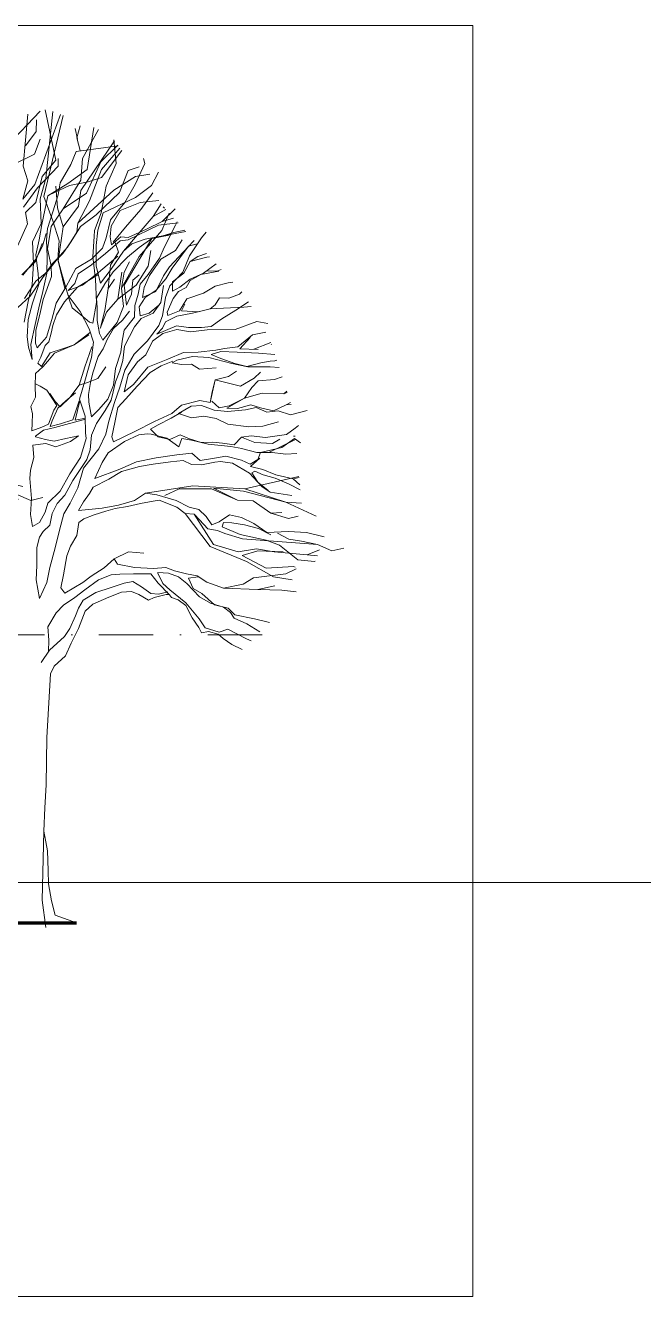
# Model space of a CAD drawing. Header units: millimetres. Extents: x -2481 to 45049, y -11067 to 11055.
# Drawn here: x 11195 to 11918, y 6752 to 8237 of the extents above; entities that cross this region are included whole.
import ezdxf

# ---------------------------------------------------------------- set-up
doc = ezdxf.new("R2010")
doc.units = ezdxf.units.MM
doc.linetypes.add('DASHDOT', pattern=[25.4, 12.7, -6.35, 0, -6.35])
for name, color, linetype, lineweight in [('A-ELEWACJA CIENKA', 11, 'Continuous', 13), ('A-osie', 7, 'DASHDOT', 5), ('A-p.widokowa', 6, 'Continuous', 15), ('A-wykończenie', 4, 'Continuous', 5), ('B-materiały', 9, 'Continuous', 0)]:
    doc.layers.add(name, color=color, linetype=linetype, lineweight=lineweight)

# ---------------------------------------------------------------- blocks, each defined once
blk = doc.blocks.new('A$C2EBD462E')
at = {"layer": 'B-materiały'}
for p, q in [((-80.3, 908.3), (-42.3, 948.3)), ((-62.3, 883.9), (-56.8, 944.5)), ((-48.4, 862.4), (-18.7, 944.2)), ((-46.8, 924.5), (-46.6, 938.1)), ((-38, 848.4), (-15.6, 943)), ((-36.6, 949.8), (-23.9, 891)), ((-35.7, 869.5), (-27.5, 947.7)), ((-59.5, 907.5), (-46.8, 924.5)), ((1.4, 915.6), (-1.5, 927.7)), ((0.5, 917), (4.6, 930.9)), ((7.2, 892.9), (26, 926.7)), ((20.4, 928.9), (12.7, 879.9)), ((-48.9, 897.7), (-42.2, 915.6)), ((-0.4, 901), (49, 907.5)), ((4.6, 902.3), (0.5, 917)), ((5.2, 855.5), (44.5, 913.6)), ((48.4, 908.4), (28.7, 888.8)), ((46.5, 886.9), (43.8, 914.6)), ((-72.8, 886.4), (-48.9, 897.7)), ((-21.2, 883.9), (-21.2, 892.9)), ((-21.2, 892.9), (-21.2, 883.9)), ((-6.5, 885.8), (-0.4, 901)), ((5.2, 867.7), (7.2, 892.9)), ((29.5, 879.9), (51, 904.8)), ((53, 902.2), (29.5, 870.7)), ((80.1, 886.9), (78.4, 892.9)), ((-56.8, 866.6), (-62.3, 883.9)), ((-45.5, 858.5), (-21.2, 883.9)), ((-23.9, 891), (-40, 871.7)), ((-18.9, 864.3), (-6.5, 885.8)), ((12.7, 879.9), (-9.9, 863.6)), ((28.7, 888.8), (11.7, 852.5)), ((15.4, 843.3), (29.5, 879.9)), ((34.9, 860.6), (46.5, 886.9)), ((60.6, 878.8), (50.3, 853.3)), ((73.6, 882.9), (60.6, 878.8)), ((68.9, 862.6), (80.1, 886.9)), ((96.2, 876.9), (87.7, 861.4)), ((-62.5, 845.3), (-56.8, 866.6)), ((-62.5, 845.3), (-48.4, 862.4)), ((-40, 871.7), (-47.5, 841.4)), ((-42.4, 845.8), (-35.7, 869.5)), ((-9.9, 863.6), (-33.2, 849.2)), ((-7.9, 861.4), (-31.4, 850.3)), ((-21.3, 850.3), (-18.9, 864.3)), ((-15.4, 834), (5.2, 867.7)), ((13.7, 865.5), (-7.9, 861.4)), ((29.5, 870.7), (13.7, 865.5)), ((43.9, 855.8), (69.1, 871.7)), ((56.6, 841.6), (68.9, 862.6)), ((69.1, 871.7), (85.9, 874.7)), ((87.7, 861.4), (69.1, 847.3)), ((-61.7, 835.9), (-45.5, 858.5)), ((-33.2, 849.2), (-40.5, 815.7)), ((-27.7, 819.9), (-38, 848.4)), ((-27.5, 830.6), (-21.3, 850.3)), ((-22.2, 835.1), (-23.9, 860.6)), ((11.7, 852.5), (-15.4, 834)), ((1.9, 817.3), (43.9, 855.8)), ((2.4, 837.3), (5.2, 855.5)), ((50.3, 853.3), (23, 827)), ((29, 829.2), (34.9, 860.6)), ((69.1, 847.3), (31.5, 829.2)), ((75.2, 833.1), (89.5, 852.9)), ((-47.5, 841.4), (-59.3, 829.8)), ((-41.1, 816.8), (-42.4, 845.8)), ((-15.4, 834), (-29.3, 813.2)), ((-15.4, 812.9), (-22.2, 835.1)), ((-15.4, 812.9), (2.4, 837.3)), ((1.9, 817.3), (15.4, 843.3)), ((39.8, 821.1), (56.6, 841.6)), ((51.1, 832.2), (40.5, 813.8)), ((74.6, 841.4), (51.1, 832.2)), ((57.3, 812.6), (75.2, 833.1)), ((96.3, 843.7), (74.6, 841.4)), ((89.7, 825.1), (99.1, 839.9)), ((89.7, 825.1), (104.5, 833.1)), ((100.1, 819.2), (115.4, 834.2)), ((101.5, 836.4), (103, 834.7)), ((-59.3, 829.8), (-57.3, 816.4)), ((-51.2, 795.3), (-41.1, 816.8)), ((-33.7, 810.9), (-27.5, 830.6)), ((-20.2, 796.6), (-27.7, 819.9)), ((0.5, 806.7), (1.9, 817.3)), ((23, 827), (4.8, 813.5)), ((21.1, 808.9), (29, 829.2)), ((31.5, 829.2), (25, 809)), ((34.7, 800.3), (39.8, 821.1)), ((55.2, 784.6), (89.7, 825.1)), ((81.9, 810.4), (100.1, 819.2)), ((118.9, 817.6), (96.2, 814.8)), ((100, 808.8), (108.3, 829)), ((100.1, 819.2), (113.7, 823.1)), ((116, 814.8), (117.8, 818.7)), ((-57.3, 816.4), (-69, 790.4)), ((-40.5, 815.7), (-43.4, 797.8)), ((-39.4, 790.6), (-35.3, 805.2)), ((-35.1, 797.4), (-33.7, 810.9)), ((-29.3, 813.2), (-33.7, 787.4)), ((-21.2, 773.3), (-15.4, 812.9)), ((-10.3, 789.1), (0.5, 806.7)), ((4.8, 813.5), (-6, 795.9)), ((20.7, 801.6), (21.1, 808.9)), ((25, 809), (23.2, 791.1)), ((40.5, 813.8), (39.7, 801.5)), ((43.2, 794.9), (57.3, 812.6)), ((60.4, 800.4), (81.9, 810.4)), ((96.2, 814.8), (60.6, 797.7)), ((73.6, 778.2), (100, 808.8)), ((80.6, 798.6), (128.1, 807.6)), ((80.6, 798.6), (101.1, 802.5)), ((108.4, 803.2), (88.4, 799.4)), ((101.1, 802.5), (113.9, 806.2)), ((103.1, 789.7), (116, 814.8)), ((113.9, 806.2), (126.7, 809.2)), ((146.4, 800.3), (151.9, 806.6)), ((-50, 770.2), (-51.2, 795.3)), ((-47.8, 772.5), (-40, 793.4)), ((-43.4, 797.8), (-47.5, 780.4)), ((-47.4, 775.3), (-39.4, 790.6)), ((-34, 777.9), (-35.1, 797.4)), ((-33.7, 787.4), (-29.3, 767.4)), ((-21.7, 775.4), (-20.2, 796.6)), ((-19, 779.4), (-10.3, 789.1)), ((-6, 795.9), (-15.7, 781.7)), ((17.5, 775.3), (30.5, 787.9)), ((19.1, 778.1), (20.7, 801.6)), ((23.2, 791.1), (23.2, 767)), ((30.5, 787.9), (34.7, 800.3)), ((51.1, 796.6), (34, 781.8)), ((39.7, 801.5), (41.1, 792.1)), ((41.1, 792.1), (52, 801.3)), ((49.3, 783.3), (45.5, 794.5)), ((60.6, 797.7), (51.1, 796.6)), ((52, 801.3), (60.4, 800.4)), ((55.2, 784.6), (65, 793.2)), ((55.8, 744.8), (88.4, 799.4)), ((73.5, 789), (59.9, 777.5)), ((65, 793.2), (80.6, 798.6)), ((88.4, 799.4), (73.5, 789)), ((97.3, 776.2), (103.1, 789.7)), ((131, 790.4), (112.1, 764.8)), ((123.5, 797.7), (116, 785.5)), ((125.1, 783.6), (137, 796.1)), ((141.4, 793.3), (131, 790.4)), ((132.4, 779.3), (146.4, 800.3)), ((137, 796.1), (137.8, 797.2)), ((-63.7, 757), (-47.8, 772.5)), ((-62.5, 756.5), (-47.4, 775.3)), ((-47.5, 780.4), (-44.7, 758.1)), ((-34.6, 758.9), (-34, 777.9)), ((-34.1, 760.6), (-19, 779.4)), ((-15.7, 781.7), (-28.2, 769.7)), ((-16.8, 758.2), (-21.7, 775.4)), ((-13.6, 740.8), (-21.2, 773.3)), ((-0.7, 764.2), (17.5, 775.3)), ((34, 781.8), (17.6, 768.6)), ((22.5, 751.9), (19.1, 778.1)), ((25.7, 759.8), (48.6, 778.8)), ((40, 768.2), (49.3, 783.3)), ((40.6, 763.6), (55.2, 784.6)), ((59.9, 777.5), (43, 760.3)), ((52.9, 741.5), (73.6, 778.2)), ((55.8, 760), (62.3, 772.2)), ((83.8, 757.4), (97.3, 776.2)), ((83.9, 767.1), (86.9, 785.5)), ((98.9, 775.2), (85.5, 756.3)), ((116, 785.5), (98.9, 775.2)), ((108.7, 766.4), (125.1, 783.6)), ((124.5, 760.1), (132.4, 779.3)), ((133.2, 772.6), (125.7, 759)), ((142, 778.4), (133.2, 772.6)), ((152.6, 777.4), (133.2, 772.6)), ((152, 781.9), (142, 778.4)), ((155.6, 778), (152.6, 777.4)), ((-28.2, 769.7), (-54.1, 732.1)), ((-51.6, 745.6), (-50, 770.2)), ((-47.3, 749.6), (-34.1, 760.6)), ((-44.7, 758.1), (-43.8, 745.8)), ((-39.1, 737.5), (-34.6, 758.9)), ((-29.3, 767.4), (-29, 755.1)), ((-9.4, 732.7), (-16.8, 758.2)), ((-12.5, 742.7), (-0.7, 764.2)), ((2.2, 758.1), (-1.9, 746.9)), ((17.6, 768.6), (2.2, 758.1)), ((7, 744.8), (25.7, 759.8)), ((23.2, 767), (28.2, 747.1)), ((28.2, 747.1), (40.6, 763.6)), ((43, 760.3), (33.3, 746.6)), ((37, 740.8), (40, 768.2)), ((48.3, 728.6), (53.1, 760)), ((52.9, 741.5), (55.8, 760)), ((69.9, 744.8), (83.9, 767.1)), ((74.6, 746), (83.8, 757.4)), ((101.7, 755.6), (108.7, 766.4)), ((112.1, 764.8), (104.6, 752.3)), ((109.3, 744.1), (124.5, 760.1)), ((125.7, 759), (112.5, 748.6)), ((133.1, 751.9), (148.6, 759)), ((166.4, 761.1), (145.3, 757.2)), ((148.6, 759), (163.3, 769.7)), ((151.3, 761.3), (165.3, 761.7)), ((165.3, 761.7), (169.3, 763.2)), ((-60.7, 729.2), (-47.3, 749.6)), ((-56.2, 725.9), (-51.6, 745.6)), ((-43.8, 745.8), (-51.1, 723.8)), ((-29, 755.1), (-38.9, 728.1)), ((-23.7, 724), (-12.5, 742.7)), ((-1.9, 746.9), (-9.6, 738.8)), ((-9.6, 738.8), (7, 744.8)), ((25.2, 757), (1.5, 742.5)), ((23.7, 724.6), (22.5, 751.9)), ((33.3, 746.6), (23.6, 729.6)), ((37, 740.8), (44.5, 751.9)), ((48.3, 728.6), (69.9, 744.8)), ((58.6, 721.5), (55.8, 744.8)), ((66.1, 750.8), (64.3, 734.5)), ((73.6, 757), (66.1, 750.8)), ((72.1, 734.2), (74.6, 746)), ((85.5, 756.3), (79.2, 742.2)), ((92.7, 737.5), (101.7, 755.6)), ((104.6, 752.3), (93.2, 739.2)), ((101.7, 744.6), (98.9, 724.5)), ((104, 730.5), (109.3, 744.1)), ((112.5, 748.6), (112.2, 738)), ((112.2, 738), (121.1, 742.7)), ((121.1, 742.7), (133.1, 751.9)), ((133.2, 750.2), (128.3, 742.3)), ((145.3, 757.2), (133.2, 750.2)), ((148.6, 735.5), (162.4, 743.7)), ((162.4, 743.7), (177.4, 747.4)), ((177.4, 747.4), (183, 748.4)), ((-54.1, 732.1), (-68.3, 718.9)), ((-43.7, 718.4), (-39.1, 737.5)), ((-38.9, 728.1), (-42.9, 710.6)), ((1.5, 742.5), (-13.7, 725.3)), ((4.5, 714.1), (-9.4, 732.7)), ((-8.9, 729.6), (-5.1, 718.3)), ((23.6, 729.6), (24.5, 718.5)), ((33.3, 715.3), (37, 740.8)), ((35.3, 713.4), (48.3, 728.6)), ((55.2, 719.8), (52.9, 741.5)), ((64.3, 734.5), (58.6, 721.5)), ((68.5, 721.2), (72.1, 734.2)), ((80.6, 730.5), (73.6, 719.7)), ((79.2, 742.2), (77.2, 730.4)), ((77.2, 730.4), (92.7, 737.5)), ((93.2, 739.2), (80.6, 730.5)), ((100.7, 709.2), (104, 730.5)), ((113, 729.1), (106.2, 713.3)), ((119.5, 737.6), (113, 729.1)), ((128.3, 742.3), (119.5, 737.6)), ((120.6, 714.7), (129.2, 728.9)), ((129.2, 728.9), (148.6, 735.5)), ((162.4, 721.9), (167.2, 729.9)), ((167.2, 729.9), (178.4, 729.6)), ((178.4, 729.6), (190.5, 734.4)), ((190.5, 734.4), (193.5, 737)), ((-61.2, 701.8), (-56.2, 725.9)), ((-51.1, 723.8), (-56.2, 704.7)), ((-48.2, 698.8), (-43.7, 718.4)), ((-28.8, 704.8), (-23.7, 724)), ((-13.7, 725.3), (-23.4, 710)), ((-5.1, 718.3), (5.1, 710.2)), ((15, 693.7), (4.5, 714.1)), ((19.3, 700.5), (23.7, 724.6)), ((24.5, 718.5), (24.3, 703.4)), ((27.7, 694.1), (35.3, 713.4)), ((28.7, 697.1), (33.3, 715.3)), ((47.8, 701.2), (55.2, 719.8)), ((62.3, 714.5), (53.9, 704.1)), ((67.8, 707.3), (68.5, 721.2)), ((73.6, 719.7), (74.4, 709.1)), ((85, 712.2), (96.5, 721.4)), ((98.9, 724.5), (89.7, 712.3)), ((106.2, 713.3), (106.8, 709.4)), ((106.8, 709.4), (120.6, 714.7)), ((126.6, 722.7), (122.9, 714.8)), ((122.9, 714.8), (142.5, 713.6)), ((154.7, 716.7), (135.8, 712.3)), ((142.5, 713.6), (156.3, 717.3)), ((156.3, 717.3), (162.4, 721.9)), ((156.3, 717.3), (195.7, 719.3)), ((170, 705.4), (186.5, 715.8)), ((186.5, 715.8), (201.4, 725.3)), ((195.7, 719.3), (204.4, 720.1)), ((-56.2, 704.7), (-57.4, 684.6)), ((-53.2, 675.7), (-48.2, 698.8)), ((-42.9, 710.6), (-47.5, 692.1)), ((-35, 684), (-28.8, 704.8)), ((-23.4, 710), (-27.5, 697.6)), ((5.1, 710.2), (15.4, 701.5)), ((15.4, 701.5), (19.3, 700.5)), ((24.3, 703.4), (26.9, 688.4)), ((31, 680.6), (47.8, 701.2)), ((53.9, 704.1), (43.5, 694.4)), ((55.8, 692.4), (67.8, 707.3)), ((75.6, 705.8), (68, 696.1)), ((74.4, 709.1), (85, 712.2)), ((89.7, 712.3), (75.6, 705.8)), ((96.5, 697.9), (100.7, 709.2)), ((104.2, 702), (100.5, 694.7)), ((117.4, 708.5), (104.2, 702)), ((135.8, 712.3), (117.4, 708.5)), ((157.4, 696.7), (170, 705.4)), ((210.8, 702.3), (185.5, 693)), ((223.8, 700.1), (210.8, 702.3)), ((-57.4, 684.6), (-55.9, 672.3)), ((-47.5, 692.1), (-47.7, 677)), ((-45.9, 671.5), (-35, 684)), ((-29.5, 688.6), (-32.1, 678.5)), ((-27.5, 697.6), (-29.5, 688.6)), ((16.5, 690.1), (-2.4, 675.3)), ((-2.4, 675.3), (14.6, 686.9)), ((19.9, 678.1), (15, 693.7)), ((26.9, 688.4), (31, 680.6)), ((43.5, 694.4), (36, 681.3)), ((53.4, 679.5), (55.8, 692.4)), ((68, 696.1), (56.3, 673.5)), ((83, 679.7), (96.5, 697.9)), ((101.2, 688.5), (89.1, 679.3)), ((93.9, 687.8), (117.2, 697.3)), ((100.5, 694.7), (93.9, 687.8)), ((117.3, 692.9), (101.2, 688.5)), ((117.2, 697.3), (131.2, 695.4)), ((133.5, 690.5), (117.3, 692.9)), ((131.2, 695.4), (146.3, 695.3)), ((153, 692.6), (133.5, 690.5)), ((146.3, 695.3), (157.4, 696.7)), ((185.5, 693), (153, 692.6)), ((188.7, 672.9), (205.7, 686.7)), ((191, 670.5), (203.3, 683.8)), ((205.7, 686.7), (221.3, 689.9)), ((-55.9, 672.3), (-51.7, 657.9)), ((-51.7, 657.9), (-53.2, 675.7)), ((-47.7, 677), (-45.9, 671.5)), ((-36.4, 674.5), (-41.7, 660.9)), ((-32.1, 678.5), (-36.4, 674.5)), ((-30.6, 665.7), (-16.2, 670.5)), ((-2.4, 675.3), (-25.6, 665.3)), ((-16.2, 670.5), (-2.4, 675.3)), ((9.9, 649.4), (18.2, 672.7)), ((17.5, 660.2), (19.9, 678.1)), ((31.2, 670.6), (25.3, 661.5)), ((36, 681.3), (31.2, 670.6)), ((52, 666.6), (53.4, 679.5)), ((56.3, 673.5), (54.5, 656.7)), ((67.7, 664.2), (83, 679.7)), ((89.1, 679.3), (81.1, 663.5)), ((142.5, 666.7), (163.1, 668.9)), ((163.1, 668.9), (173.1, 670.8)), ((173.1, 670.8), (188.7, 672.9)), ((212.5, 669.5), (191, 670.5)), ((227.4, 678), (207.3, 670)), ((227.6, 675.7), (228.1, 675.8)), ((-41.7, 660.9), (-44.9, 653.6)), ((-44.9, 653.6), (-40.9, 649.8)), ((-40.9, 649.8), (-30.6, 665.7)), ((-33.2, 656.1), (-39.2, 649.3)), ((-25.6, 665.3), (-33.2, 656.1)), ((9.9, 632.6), (17.5, 660.2)), ((25.3, 661.5), (19.1, 642.4)), ((45.8, 647.5), (52, 666.6)), ((54.5, 656.7), (50.9, 644.8)), ((56.5, 645.5), (67.7, 664.2)), ((71.3, 655.4), (60.5, 640)), ((81.1, 663.5), (71.3, 655.4)), ((83.7, 649), (107, 658.5)), ((112.6, 655.9), (99.3, 650.5)), ((107, 658.5), (125.2, 666.2)), ((117.6, 657.1), (112.1, 654.2)), ((112.1, 654.2), (122.8, 652.2)), ((135.9, 661.5), (117.6, 657.1)), ((125.2, 666.2), (142.5, 666.7)), ((155, 660.3), (135.9, 661.5)), ((181.7, 653.5), (155, 660.3)), ((168.8, 667.3), (157.7, 663.7)), ((157.7, 663.7), (169, 659)), ((187.8, 666.7), (168.8, 667.3)), ((169, 659), (185.3, 653.2)), ((200.3, 649.4), (181.7, 653.5)), ((212.9, 665.6), (187.8, 666.7)), ((199.4, 649.7), (215.5, 654)), ((231.9, 664), (212.9, 665.6)), ((215.5, 654), (226.6, 655.9)), ((226.6, 655.9), (232.1, 656.6)), ((232.1, 656.6), (234.2, 657.1)), ((-47.9, 641.8), (-48.1, 626.7)), ((-39.2, 649.3), (-47.9, 641.8)), ((3.3, 628), (9.9, 649.4)), ((19.1, 642.4), (16.6, 631.1)), ((24.9, 635.8), (34.6, 649.4)), ((43.5, 627.9), (45.8, 647.5)), ((50.9, 644.8), (45.6, 631.9)), ((50.8, 625.8), (56.5, 645.5)), ((60.5, 640), (56, 620.4)), ((66.9, 629), (83.7, 649)), ((86.1, 642.9), (70.9, 626.9)), ((99.3, 650.5), (86.1, 642.9)), ((122.8, 652.2), (134.5, 652.5)), ((134.5, 652.5), (144.1, 646.6)), ((144.1, 646.6), (163.6, 648.3)), ((177.9, 638), (187.2, 644.3)), ((185.3, 653.2), (199.4, 649.7)), ((226.6, 649.4), (200.3, 649.4)), ((207.8, 636.1), (215.3, 643.1)), ((236.9, 648.8), (226.6, 649.4)), ((-42.5, 626.8), (-48.7, 630)), ((-48.1, 626.7), (-47.8, 613.9)), ((-34.6, 622), (-42.5, 626.8)), ((-7.6, 613.8), (3.3, 628)), ((3.3, 628), (13.2, 631)), ((3.7, 611.8), (9.9, 632.6)), ((13.2, 631), (24.9, 635.8)), ((16.6, 631.1), (14.2, 617.1)), ((36.6, 611.5), (43.5, 627.9)), ((45.6, 631.9), (43.1, 620.1)), ((44.6, 607.8), (50.8, 625.8)), ((56, 620.4), (66.9, 629)), ((70.9, 626.9), (57.9, 612)), ((156.3, 607.8), (162.3, 634.2)), ((158.8, 620.2), (162.3, 634.2)), ((162.3, 634.2), (177.9, 638)), ((162.3, 634.2), (192, 626.9)), ((192, 626.9), (207.8, 636.1)), ((196.4, 612.7), (205, 625.2)), ((205, 625.2), (212.6, 633.2)), ((212.6, 633.2), (231.6, 634.8)), ((231.6, 634.8), (240.5, 637.6)), ((-47.8, 613.9), (-53.3, 603)), ((-23, 604.4), (-34.6, 622)), ((-31.1, 618.2), (-24.7, 608.9)), ((-24.7, 608.9), (-19, 602.9)), ((-12.5, 609.7), (-21.8, 601.1)), ((-19, 602.9), (-7.6, 613.8)), ((-1, 619), (-12.5, 609.7)), ((-4.1, 587.6), (3.3, 609.8)), ((-1.4, 587.3), (4.2, 609.8)), ((10.3, 591.9), (3.7, 611.8)), ((14.2, 617.1), (14.4, 608.2)), ((26.3, 599.5), (36.6, 611.5)), ((40.6, 610.5), (33.6, 598.6)), ((43.1, 620.1), (40.6, 610.5)), ((57.9, 612), (48.6, 601.8)), ((122.8, 604.7), (144.5, 610.3)), ((144.5, 610.3), (156.3, 607.8)), ((156.3, 607.8), (158.8, 620.2)), ((158.5, 609.5), (167.1, 601.4)), ((196.5, 612.8), (176, 601)), ((178.7, 603.9), (196.4, 612.7)), ((217.3, 618.7), (196.5, 612.8)), ((242.6, 617.9), (217.3, 618.7)), ((245.9, 620.9), (242.6, 617.9)), ((242.6, 617.9), (246.5, 619.4)), ((-53.3, 603), (-51.4, 594.6)), ((-51.4, 594.6), (-51.5, 583.5)), ((-32.5, 582.4), (-26.2, 598.8)), ((-21.8, 601.1), (-28.1, 586.4)), ((-26.2, 598.8), (-23, 604.4)), ((14.4, 608.2), (17.6, 590.9)), ((17.6, 590.9), (26.3, 599.5)), ((33.6, 598.6), (23.4, 583.2)), ((37.8, 585.8), (44.6, 607.8)), ((48.6, 601.8), (45.1, 584.4)), ((91.5, 585.5), (111.4, 595)), ((123, 596.4), (110.9, 589.4)), ((111.4, 595), (122.8, 604.7)), ((134, 603.3), (119.2, 595.1)), ((119.2, 595.1), (134.4, 589.9)), ((146.3, 604.2), (134, 603.3)), ((161, 599), (146.3, 604.2)), ((176.7, 597.1), (161, 599)), ((167.1, 601.4), (178.7, 603.9)), ((176, 601), (188.3, 600.8)), ((197.8, 599.4), (176.7, 597.1)), ((188.3, 600.8), (203.8, 605.1)), ((210.1, 601.9), (197.8, 599.4)), ((203.8, 605.1), (215.1, 601.5)), ((222.5, 596.6), (210.1, 601.9)), ((215.1, 601.5), (230.3, 597.9)), ((235.9, 598.1), (222.5, 596.6)), ((230.3, 597.9), (245.2, 605)), ((250.5, 593.4), (235.9, 598.1)), ((245.2, 605), (250.3, 607.6)), ((245.2, 605), (251, 605.4)), ((269.7, 598.4), (250.5, 593.4)), ((-51.5, 583.5), (-51.9, 574.5)), ((-40.2, 578.9), (-32.5, 582.4)), ((-28.1, 586.4), (-30.7, 579.7)), ((-30.7, 579.7), (-18.5, 582.8)), ((10.7, 588.4), (-25.1, 578.7)), ((-18.5, 582.8), (-4.1, 587.6)), ((10.7, 589.5), (-1.4, 587.3)), ((10.8, 572.3), (10.3, 591.9)), ((23.4, 583.2), (17.6, 569.7)), ((34.3, 570.7), (37.8, 585.8)), ((45.1, 584.4), (41.6, 567.5)), ((68.3, 573.8), (91.5, 585.5)), ((95.5, 581.7), (86.7, 576.5)), ((110.9, 589.4), (95.5, 581.7)), ((134.4, 589.9), (148.9, 592)), ((148.9, 592), (163.5, 589)), ((163.5, 589), (177, 582.6)), ((177, 582.6), (201.7, 579.3)), ((201.7, 579.3), (217.9, 580.3)), ((217.9, 580.3), (236.2, 585.2)), ((255.9, 577.9), (259.7, 580.8)), ((-51.9, 574.5), (-40.2, 578.9)), ((-38.4, 575.6), (-47.8, 568.6)), ((-47.8, 568.6), (-47.7, 567.5)), ((-47.7, 567.5), (-35.9, 564.4)), ((-25.1, 578.7), (-38.4, 575.6)), ((-35.9, 564.4), (-25.8, 562.5)), ((-25.8, 562.5), (-12.5, 565.6)), ((-12.5, 565.6), (2.5, 568.8)), ((2.5, 568.8), (-6.8, 562.4)), ((4.8, 543.7), (11.5, 565.6)), ((11.5, 565.6), (10.8, 572.3)), ((17.6, 569.7), (16.3, 552.3)), ((26.4, 553.7), (34.3, 570.7)), ((41.6, 567.5), (43.5, 562)), ((43.5, 562), (68.3, 573.8)), ((72.9, 570), (56.3, 562.3)), ((82.9, 571.3), (72.9, 570)), ((87.4, 570.9), (82.9, 571.3)), ((86.7, 576.5), (95.8, 567.7)), ((105.9, 566.3), (87.4, 570.9)), ((95.8, 567.7), (109.3, 564.7)), ((119.6, 556.1), (105.9, 566.3)), ((109.3, 564.7), (121.5, 570.1)), ((123.3, 565.6), (119.6, 556.1)), ((121.5, 570.1), (132.2, 565.3)), ((134.5, 563.7), (123.3, 565.6)), ((132.2, 565.3), (145.7, 561.2)), ((184.3, 558.2), (193, 567.4)), ((193, 567.4), (204.2, 568.8)), ((193, 567.4), (208.8, 561)), ((204.2, 568.8), (221, 567)), ((221, 567), (245.5, 570.4)), ((256.1, 564.6), (225.9, 549.8)), ((229.3, 559.9), (237.9, 565.1)), ((240.3, 555.2), (255.1, 565.6)), ((245.5, 570.4), (255.9, 577.9)), ((253.9, 568.4), (255.8, 568.5)), ((255.1, 565.6), (261.9, 560.7)), ((-35.8, 560), (-50.8, 557.9)), ((-50.8, 557.9), (-49.9, 543.4)), ((-24, 555.8), (-35.8, 560)), ((-6.8, 562.4), (-24, 555.8)), ((8.5, 530.9), (26.4, 553.7)), ((16.3, 552.3), (12.1, 541.1)), ((56.3, 562.3), (37.1, 549)), ((154.1, 559.2), (134.5, 563.7)), ((145.7, 561.2), (159.7, 561.5)), ((180.5, 556.5), (154.1, 559.2)), ((159.7, 561.5), (170.9, 560.1)), ((170.9, 560.1), (184.3, 558.2)), ((193.4, 554), (180.5, 556.5)), ((194.5, 553.5), (193.4, 554)), ((210.8, 549.4), (194.5, 553.5)), ((208.8, 561), (229.3, 559.9)), ((212.1, 541.1), (215.3, 549.5)), ((215.3, 549.5), (240.3, 555.2)), ((225.9, 549.8), (244.9, 547.5)), ((-49.9, 543.4), (-53.5, 528.6)), ((-7.5, 524.4), (4.8, 543.7)), ((12.1, 541.1), (-4, 516.6)), ((30.1, 537.6), (21.6, 519)), ((37.1, 549), (30.1, 537.6)), ((51, 529.8), (70.3, 538.6)), ((70.3, 538.6), (93.1, 543.1)), ((89.9, 535.8), (73.8, 533.1)), ((110, 538.5), (89.9, 535.8)), ((93.1, 543.1), (117.6, 546.5)), ((125, 540), (110, 538.5)), ((117.6, 546.5), (134.9, 548.6)), ((134.6, 535.2), (125, 540)), ((146.4, 534.9), (134.6, 535.2)), ((134.9, 548.6), (144.6, 539.9)), ((144.6, 539.9), (161.3, 542.6)), ((161.9, 538.1), (146.4, 534.9)), ((161.3, 542.6), (174.6, 545.1)), ((168.6, 538.8), (161.9, 538.1)), ((182.6, 537), (168.6, 538.8)), ((174.6, 545.1), (193.2, 540.6)), ((202.5, 525.2), (182.6, 537)), ((193.2, 540.6), (203.3, 535.8)), ((203.3, 535.8), (212.1, 541.1)), ((214.3, 542.8), (203.4, 533)), ((227.6, 549.3), (210.8, 549.4)), ((244.9, 547.5), (257.7, 548.3)), ((-53.5, 528.6), (-54.3, 519)), ((-18.8, 504), (-7.5, 524.4)), ((1.8, 507.9), (8.5, 530.9)), ((21.6, 519), (51, 529.8)), ((52.7, 527), (37.9, 518.3)), ((73.8, 533.1), (52.7, 527)), ((197, 506.8), (260.2, 521.2)), ((217.3, 509.2), (202.5, 525.2)), ((203.4, 533), (218, 529.5)), ((208.6, 527.6), (205.3, 525.8)), ((205.3, 525.8), (212.2, 514.8)), ((218.2, 523.3), (208.6, 527.6)), ((218, 529.5), (233.3, 523.1)), ((232.2, 519.2), (218.2, 523.3)), ((233.3, 523.1), (253.5, 518.6)), ((253.5, 518.6), (260.3, 520)), ((-54.3, 519), (-52.6, 495.6)), ((-4, 516.6), (-13.6, 499.6)), ((-7.3, 490.3), (1.8, 507.9)), ((19.7, 508.9), (15.4, 501.5)), ((37.9, 518.3), (19.7, 508.9)), ((80.7, 502), (136.3, 510.3)), ((120.3, 506.8), (103.5, 499.2)), ((157.9, 506.8), (120.3, 506.8)), ((136.3, 510.3), (197, 506.8)), ((188.2, 493.7), (157.9, 506.8)), ((195.5, 504.3), (160.4, 507.6)), ((160.4, 507.6), (188.2, 493.7)), ((197, 506.8), (244.9, 491.3)), ((212.2, 514.8), (224.2, 505)), ((226.6, 503.2), (217.3, 509.2)), ((248.6, 512.4), (232.2, 519.2)), ((261.7, 505.8), (248.6, 512.4)), ((253.5, 518.6), (261.1, 511.7)), ((-52.6, 495.6), (-53.8, 476.8)), ((-36.6, 479.5), (-33.5, 490.2)), ((-33.5, 490.2), (-18.8, 504)), ((-13.6, 499.6), (-22.3, 489.9)), ((-14.8, 477.8), (-7.3, 490.3)), ((8.4, 491.8), (2.5, 481.6)), ((15.4, 501.5), (8.4, 491.8)), ((49.2, 487.8), (68.1, 493.3)), ((68.1, 493.3), (80.7, 502)), ((89.9, 492.7), (74.9, 489.6)), ((80.7, 502), (94.2, 500.1)), ((96.6, 493.5), (89.9, 492.7)), ((94.2, 500.1), (116.7, 493.4)), ((117.4, 485.6), (96.6, 493.5)), ((116.7, 493.4), (132, 485.4)), ((188.2, 493.7), (206.5, 492.9)), ((244.9, 491.3), (195.5, 504.3)), ((206.5, 492.9), (227.3, 478.3)), ((251.9, 499.2), (226.6, 503.2)), ((244.9, 491.3), (263.1, 490)), ((280.2, 474.8), (244.9, 491.3)), ((-53.8, 476.8), (-51.3, 462.9)), ((-43, 467.6), (-36.6, 479.5)), ((-28.2, 478.1), (-31.2, 464.6)), ((-22.3, 489.9), (-28.2, 478.1)), ((-19.9, 458.7), (-14.8, 477.8)), ((2.5, 481.6), (30.3, 484.5)), ((21, 476.5), (8.9, 471.7)), ((34.3, 480.7), (21, 476.5)), ((30.3, 484.5), (49.2, 487.8)), ((45.4, 483.8), (34.3, 480.7)), ((59.9, 486.4), (45.4, 483.8)), ((74.9, 489.6), (59.9, 486.4)), ((127.1, 478), (117.4, 485.6)), ((156.4, 439.5), (127.1, 478)), ((137.8, 477.2), (127.1, 478)), ((132, 485.4), (143.2, 482.9)), ((137.8, 477.2), (160.4, 441.9)), ((144.1, 470.6), (137.8, 477.2)), ((143.2, 482.9), (151.8, 474.7)), ((167, 468.4), (179.1, 476.5)), ((179.1, 476.5), (193.2, 473.5)), ((227.3, 478.3), (240.1, 479.1)), ((240.1, 479.1), (227.3, 478.3)), ((227.3, 478.3), (227.3, 478.3)), ((227.3, 478.3), (248.1, 472.3)), ((-51.3, 462.9), (-43, 467.6)), ((-31.2, 464.6), (-38.8, 457.1)), ((2.8, 467.7), (0.4, 452.5)), ((8.9, 471.7), (2.8, 467.7)), ((153.8, 460.3), (144.1, 470.6)), ((151.8, 474.7), (158.2, 464.8)), ((158.2, 464.8), (167, 468.4)), ((172.1, 467.4), (170.5, 462.4)), ((170.5, 462.4), (191.4, 453.4)), ((181.6, 467.1), (172.1, 467.4)), ((196.7, 464.7), (181.6, 467.1)), ((193.2, 473.5), (207.3, 466.6)), ((213, 460.6), (196.7, 464.7)), ((207.3, 466.6), (222.7, 455.8)), ((227.2, 453.2), (213, 460.6)), ((248.1, 472.3), (259.4, 474.8)), ((-43.1, 450.3), (-46.2, 438.5)), ((-38.8, 457.1), (-43.1, 450.3)), ((-24.9, 437.9), (-19.9, 458.7)), ((0.4, 452.5), (-6.8, 439.9)), ((165.1, 458.3), (153.8, 460.3)), ((173.5, 454.6), (165.1, 458.3)), ((194.3, 448.4), (173.5, 454.6)), ((191.4, 453.4), (221.8, 446.9)), ((281.7, 441.7), (194.3, 448.4)), ((221.8, 446.9), (237.5, 441.1)), ((222.7, 455.8), (247.8, 457)), ((235, 455), (248.5, 448.1)), ((247.8, 457), (269, 455.8)), ((248.5, 448.1), (263.1, 445.7)), ((263.1, 445.7), (281.7, 441.7)), ((269, 455.8), (289.5, 450.7)), ((-46.2, 438.5), (-46.2, 417.3)), ((-31.1, 414.9), (-24.9, 437.9)), ((-6.8, 439.9), (-11.3, 428.8)), ((44.1, 425.1), (61.1, 433.3)), ((61.1, 433.3), (78.9, 431.6)), ((198.7, 422.1), (156.4, 439.5)), ((160.4, 441.9), (189, 433.3)), ((189, 433.3), (210.5, 436.8)), ((212.3, 434.3), (193.7, 428.9)), ((210.5, 436.8), (231.3, 433.3)), ((241.9, 433.3), (212.3, 434.3)), ((231.3, 433.3), (269.7, 430)), ((237.5, 441.1), (258.7, 423.8)), ((269.7, 430), (284.1, 435.7)), ((298.5, 434.3), (281.7, 441.7)), ((298.5, 434.3), (312.8, 437.6)), ((312.8, 437.6), (298.5, 434.3)), ((-46.2, 417.3), (-46.9, 400.5)), ((-11.3, 428.8), (-15.2, 406.3)), ((32.6, 414.8), (44.1, 425.1)), ((44.1, 425.1), (48.2, 419.1)), ((48.2, 419.1), (67.8, 415.1)), ((193.7, 428.9), (221.8, 414.3)), ((230.6, 404), (198.7, 422.1)), ((221.8, 414.3), (253.7, 416.2)), ((253.7, 416.2), (255.7, 415.6)), ((258.7, 423.8), (278.5, 422.1)), ((269.7, 430), (281.7, 428.8)), ((278.5, 422.1), (279.3, 422.3)), ((-34.5, 397.4), (-31.1, 414.9)), ((-15.2, 406.3), (-18.2, 391.2)), ((7.4, 397.4), (17.2, 404.9)), ((17.2, 404.9), (32.6, 414.8)), ((40.7, 406.6), (25.7, 400.6)), ((50.7, 407.4), (40.7, 406.6)), ((66.9, 407.8), (50.7, 407.4)), ((87, 407.8), (66.9, 407.8)), ((67.8, 415.1), (90.2, 414)), ((95.6, 396.8), (87, 407.8)), ((90.2, 414), (104.7, 414.9)), ((107.6, 408.3), (95.3, 409.1)), ((95.3, 409.1), (95.4, 408.5)), ((95.4, 408.5), (101, 396.3)), ((104.7, 414.9), (114.8, 411.2)), ((119.5, 404.1), (107.6, 408.3)), ((114.8, 411.2), (128.9, 407.7)), ((129.2, 396.5), (119.5, 404.1)), ((128.9, 407.7), (141.2, 405.2)), ((142.4, 404.1), (131.2, 402.7)), ((131.2, 402.7), (136.6, 390.6)), ((141.2, 405.2), (152.6, 397.7)), ((195.1, 395.4), (207.2, 402.9)), ((207.2, 402.9), (244.9, 407.5)), ((252.2, 400.5), (230.6, 404)), ((244.9, 407.5), (256.9, 413.5)), ((-46.9, 400.5), (-43, 378.8)), ((-43, 378.8), (-34.5, 397.4)), ((-18.2, 391.2), (-13.6, 385.1)), ((-13.6, 385.1), (7.4, 397.4)), ((9.8, 389.1), (-1.7, 379.8)), ((25.7, 400.6), (9.8, 389.1)), ((22.7, 386), (40.5, 391.5)), ((52.9, 386.2), (38, 380.3)), ((40.5, 391.5), (56, 396.9)), ((64.6, 387.1), (52.9, 386.2)), ((56, 396.9), (66, 398.8)), ((73.1, 383.4), (64.6, 387.1)), ((66, 398.8), (76.2, 392.4)), ((76.2, 392.4), (87, 384.8)), ((108.8, 383.2), (95.6, 396.8)), ((96, 384), (107.1, 386.5)), ((101, 396.3), (109.4, 389)), ((109.4, 389), (128.1, 373.6)), ((144.1, 380.7), (129.2, 396.5)), ((136.6, 390.6), (146.8, 384.7)), ((152.6, 397.7), (171.8, 390.9)), ((171.8, 390.9), (195.1, 395.4)), ((171.8, 390.9), (212.3, 389.3)), ((212.3, 389.3), (232.1, 393.7)), ((232.1, 393.7), (212.3, 389.3)), ((212.3, 389.3), (240.1, 388.5)), ((240.1, 388.5), (256.9, 386.6)), ((-1.7, 379.8), (-14.9, 371.1)), ((2.5, 367.6), (7.9, 376.7)), ((7.9, 376.7), (22.7, 386)), ((19.2, 372), (10.4, 363.9)), ((38, 380.3), (19.2, 372)), ((84.4, 377), (73.1, 383.4)), ((91, 379.9), (84.4, 377)), ((87, 384.8), (96, 384)), ((104.9, 383.6), (91, 379.9)), ((108.5, 383.6), (104.9, 383.6)), ((111.2, 379.9), (108.8, 383.2)), ((119, 377.3), (111.2, 379.9)), ((128.1, 370.8), (119, 377.3)), ((128.1, 373.6), (143.6, 355)), ((156.6, 373.2), (144.1, 380.7)), ((146.8, 384.7), (161.6, 371.6)), ((171.8, 368.5), (156.6, 373.2)), ((161.6, 371.6), (177.4, 367.6)), ((-23.6, 362), (-33.2, 345.7)), ((-14.9, 371.1), (-23.6, 362)), ((-7.5, 343.9), (-1.2, 358.6)), ((-1.2, 358.6), (2.5, 367.6)), ((10.4, 363.9), (2.6, 343.6)), ((135.2, 356.4), (128.1, 370.8)), ((143.3, 344.9), (135.2, 356.4)), ((180.3, 362.6), (171.8, 368.5)), ((177.4, 367.6), (185.4, 359.9)), ((184.4, 356), (180.3, 362.6)), ((185.4, 359.9), (208.4, 354.9)), ((-33.2, 345.7), (-32.2, 330)), ((-14, 334.3), (-7.5, 343.9)), ((2.6, 343.6), (-5.9, 326.7)), ((146.3, 338.8), (143.3, 344.9)), ((143.6, 355), (150.6, 344.5)), ((150.6, 344.5), (166.9, 339.4)), ((166.9, 339.4), (176.9, 343)), ((176.9, 343), (198.9, 331.8)), ((199.1, 349.1), (184.4, 356)), ((214.5, 339.7), (199.1, 349.1)), ((208.4, 354.9), (225.7, 350.9)), ((-32.2, 330), (-32.7, 316.8)), ((-31.5, 318.6), (-14, 334.3)), ((154.6, 340.2), (146.3, 338.8)), ((165.9, 337.1), (154.6, 340.2)), ((171.6, 332.2), (165.9, 337.1)), ((181.8, 325.2), (171.6, 332.2)), ((198.9, 331.8), (204.2, 329.3)), ((-41.1, 304), (-31.5, 318.6)), ((-12.8, 312), (-25.9, 299.9)), ((-5.9, 326.7), (-12.8, 312)), ((194, 319.2), (181.8, 325.2)), ((-25.9, 299.9), (-30.2, 290.9)), ((-30.2, 290.9), (-34.7, 216.3)), ((-34.7, 216.3), (-35.3, 161.1)), ((-35.3, 161.1), (-36.9, 134.3)), ((-36.9, 134.3), (-37.9, 106.9)), ((-39.8, 26.4), (-37.9, 106.9)), ((-37.9, 106.9), (-33.9, 84.1)), ((-33.9, 84.1), (-32.8, 61.2)), ((-32.8, 61.2), (-32.4, 45.6)), ((-32.4, 45.6), (-29.1, 25.5)), ((-35.6, -5.4), (-39.8, 26.4)), ((-29.1, 25.5), (-24.8, 8.9)), ((-24.8, 8.9), (0, 0))]:
    blk.add_line(p, q, dxfattribs=at)

msp = doc.modelspace()

# ---------------------------------------------------------------- linework, layer by layer
at = {"layer": 'A-osie', "color": 251, "ltscale": 5}
msp.add_line((11471.99, 7524.8), (9791.63, 7524.8), dxfattribs=at)
at = {"layer": 'A-p.widokowa', "color": 251, "ltscale": 5}
msp.add_line((5703.88, 7235.5), (29770.69, 7235.5), dxfattribs=at)
msp.add_lwpolyline([(9618.43, 6751.79), (11718.43, 6751.79), (11718.43, 8236.79), (9618.43, 8236.79)], close=True, dxfattribs=at)
msp.add_lwpolyline([(9618.43, 6751.79), (11718.43, 6751.79), (11718.43, 8236.79), (9618.43, 8236.79)], close=True, dxfattribs=at)
at = {"layer": 'A-wykończenie', "lineweight": 158}
msp.add_line((10019.36, 7188.5), (11254.99, 7188.5), dxfattribs=at)

# ---------------------------------------------------------------- block references
at = {"layer": 'A-ELEWACJA CIENKA'}
for p in [(10903.07, 7247.51), (11254.99, 7188.5)]:
    msp.add_blockref('A$C2EBD462E', p, dxfattribs=at)

doc.saveas('drawing.dxf')
